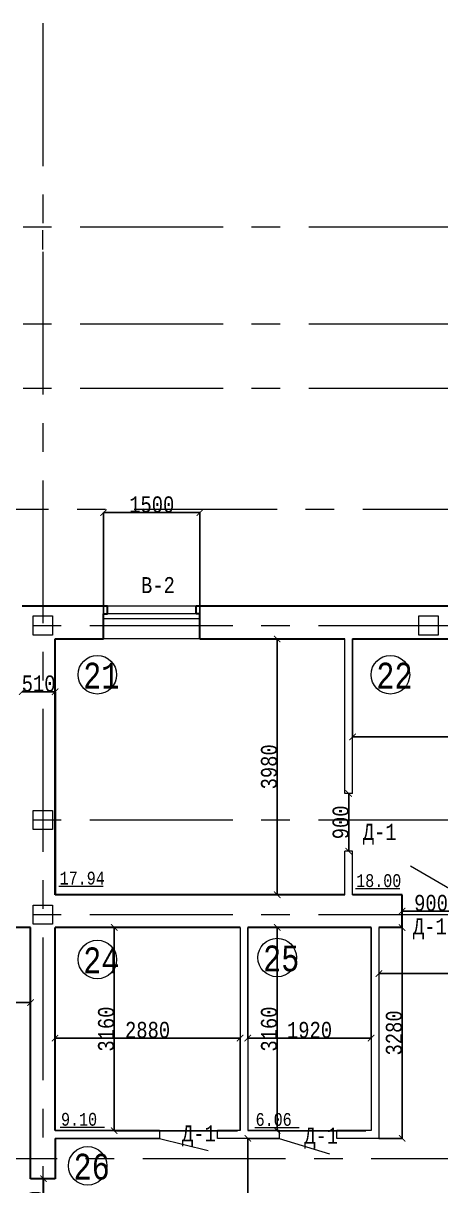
# Model space of a CAD drawing. Header units: millimetres. Extents: x -689206 to 4969298, y -1019800 to 703299.
# Drawn here: x 790584 to 797079, y -901454 to -883367 of the extents above; entities that cross this region are included whole.
import ezdxf

# ---------------------------------------------------------------- set-up
doc = ezdxf.new("R2010")
doc.units = ezdxf.units.MM
doc.linetypes.add('JIS_02_4.0', pattern=[5.5, 4, -1.5])
doc.linetypes.add('осеваяX2', pattern=[101.6, 63.5, -12.7, 12.7, -12.7])
for name, color, linetype, lineweight in [('несущие', 7, 'Continuous', 30), ('ПЕРЕГОРОДКИ', 252, 'Continuous', 9), ('РАЗМЕРЫ', 7, 'Continuous', 9), ('сваи', 7, 'JIS_02_4.0', 30), ('стены', 7, 'Continuous', 20)]:
    doc.layers.add(name, color=color, linetype=linetype, lineweight=lineweight)
doc.layers.add('четотам', color=7, linetype='Continuous')
doc.styles.add('Аннотативный', font='isocteur.ttf', dxfattribs={"width": 0.7, "height": 250})
doc.dimstyles.new('Аннотативный', dxfattribs={"dimscale": 0, "dimtxt": 250, "dimasz": 100, "dimexe": 1.25, "dimexo": 0.625, "dimtad": 1, "dimdec": 0, "dimtxsty": 'Аннотативный', "dimblk": 'ARCHTICK', "dimcen": 2.5, "dimadec": 0, "dimazin": 0, "dimtfac": 1, "dimtdec": 0, "dimtmove": 0, "dimatfit": 3, "dimfxl": 1, "dimarcsym": 0})

# ---------------------------------------------------------------- blocks, each defined once
blk = doc.blocks.new('_ArchTick')
at = {"color": 0, "linetype": 'ByBlock', "const_width": 0.15}
blk.add_lwpolyline([(-0.5, -0.5), (0.5, 0.5)], dxfattribs=at)
blk = doc.blocks.new('*D4502')
at = {"layer": 'Defpoints', "color": 0, "lineweight": 5, "transparency": 16777216}
for p in [(791078, -899157), (791078, -900597), (793958, -900597)]:
    blk.add_point(p, dxfattribs=at)
at = {"layer": 'стены', "color": 0, "lineweight": -2, "transparency": 16777216}
for p, q in [((791078, -900596), (791078, -899155)), ((793958, -899157), (791078, -899157)), ((793958, -900596), (793958, -899155))]:
    blk.add_line(p, q, dxfattribs=at)
at = {"layer": 'стены', "color": 0, "lineweight": -2, "transparency": 16777216, "xscale": 100, "yscale": 100, "zscale": 100, "rotation": 180}
blk.add_blockref('_ArchTick', (791078, -899157), dxfattribs=at)
at = {"layer": 'стены', "color": 0, "lineweight": -2, "transparency": 16777216, "xscale": 100, "yscale": 100, "zscale": 100}
blk.add_blockref('_ArchTick', (793958, -899157), dxfattribs=at)
at = {"layer": 'стены', "color": 0, "lineweight": 5, "transparency": 16777216, "insert": (792518, -899031), "char_height": 250, "attachment_point": 5, "style": 'Аннотативный'}
blk.add_mtext('2880', dxfattribs=at)
blk = doc.blocks.new('*D4510')
at = {"layer": 'Defpoints', "color": 0, "lineweight": 5, "transparency": 16777216}
for p in [(794078, -900717), (794078, -900717), (794095, -905444)]:
    blk.add_point(p, dxfattribs=at)
at = {"layer": 'стены', "color": 0, "lineweight": -2, "transparency": 16777216}
for p, q in [((794078, -905444), (794078, -900717)), ((794079, -900717), (794080, -900717)), ((794095, -905444), (794077, -905444))]:
    blk.add_line(p, q, dxfattribs=at)
at = {"layer": 'стены', "color": 0, "lineweight": -2, "transparency": 16777216, "xscale": 100, "yscale": 100, "zscale": 100}
for p, rotation in [((794078, -900717), 90), ((794078, -905444), 270)]:
    blk.add_blockref('_ArchTick', p, dxfattribs=dict(at, rotation=rotation))
at = {"layer": 'стены', "color": 0, "lineweight": 5, "transparency": 16777216, "insert": (793953, -903080), "char_height": 250, "attachment_point": 5, "rotation": 90, "style": 'Аннотативный'}
blk.add_mtext('4730', dxfattribs=at)
blk = doc.blocks.new('*D4512')
at = {"layer": 'Defpoints', "color": 0, "lineweight": 5, "transparency": 16777216}
for p in [(790888, -901344), (790898, -901344), (790888, -902244)]:
    blk.add_point(p, dxfattribs=at)
at = {"layer": 'стены', "color": 0, "lineweight": -2, "transparency": 16777216}
for p, q in [((790889, -901344), (790900, -901344)), ((790898, -902244), (790898, -901344)), ((790889, -902244), (790900, -902244))]:
    blk.add_line(p, q, dxfattribs=at)
at = {"layer": 'стены', "color": 0, "lineweight": -2, "transparency": 16777216, "xscale": 100, "yscale": 100, "zscale": 100}
for p, rotation in [((790898, -901344), 90), ((790898, -902244), 270)]:
    blk.add_blockref('_ArchTick', p, dxfattribs=dict(at, rotation=rotation))
at = {"layer": 'стены', "color": 0, "lineweight": 5, "transparency": 16777216, "insert": (790773, -901794), "char_height": 250, "attachment_point": 5, "rotation": 90, "style": 'Аннотативный'}
blk.add_mtext('900', dxfattribs=at)
blk = doc.blocks.new('*D4513')
at = {"layer": 'Defpoints', "color": 0, "lineweight": 5, "transparency": 16777216}
for p in [(790568, -893767), (790568, -893767), (791078, -893767)]:
    blk.add_point(p, dxfattribs=at)
at = {"layer": 'стены', "color": 0, "lineweight": -2, "transparency": 16777216}
for p, q in [((790568, -893766), (790568, -893766)), ((791078, -893767), (790568, -893767)), ((791078, -893766), (791078, -893766))]:
    blk.add_line(p, q, dxfattribs=at)
at = {"layer": 'стены', "color": 0, "lineweight": -2, "transparency": 16777216, "xscale": 100, "yscale": 100, "zscale": 100, "rotation": 180}
blk.add_blockref('_ArchTick', (790568, -893767), dxfattribs=at)
at = {"layer": 'стены', "color": 0, "lineweight": -2, "transparency": 16777216, "xscale": 100, "yscale": 100, "zscale": 100}
blk.add_blockref('_ArchTick', (791078, -893767), dxfattribs=at)
at = {"layer": 'стены', "color": 0, "lineweight": 25, "transparency": 16777216, "insert": (790823, -893641), "char_height": 250, "attachment_point": 5, "style": 'Аннотативный'}
blk.add_mtext('510', dxfattribs=at)
blk = doc.blocks.new('*D4555')
at = {"layer": 'Defpoints', "color": 0, "linetype": 'ByBlock', "lineweight": 5, "transparency": 16777216}
for p in [(794535, -892946), (795588, -892946), (795588, -896926)]:
    blk.add_point(p, dxfattribs=at)
at = {"layer": 'РАЗМЕРЫ', "color": 0, "linetype": 'ByBlock', "lineweight": -2, "transparency": 16777216}
for p, q in [((795588, -892946), (794534, -892946)), ((794535, -896926), (794535, -892946)), ((795588, -896926), (794534, -896926))]:
    blk.add_line(p, q, dxfattribs=at)
at = {"layer": 'РАЗМЕРЫ', "color": 0, "linetype": 'ByBlock', "lineweight": -2, "transparency": 16777216, "xscale": 100, "yscale": 100, "zscale": 100}
for p, rotation in [((794535, -892946), 90), ((794535, -896926), 270)]:
    blk.add_blockref('_ArchTick', p, dxfattribs=dict(at, rotation=rotation))
at = {"layer": 'РАЗМЕРЫ', "color": 0, "linetype": 'ByBlock', "lineweight": 9, "transparency": 16777216, "insert": (794409, -894936), "char_height": 250, "attachment_point": 5, "rotation": 90, "style": 'Аннотативный'}
blk.add_mtext('3980', dxfattribs=at)
blk = doc.blocks.new('*D4556')
at = {"layer": 'Defpoints', "color": 0, "linetype": 'ByBlock', "lineweight": 5, "transparency": 16777216}
for p in [(795708, -892946), (800231, -892946), (800231, -894471)]:
    blk.add_point(p, dxfattribs=at)
at = {"layer": 'РАЗМЕРЫ', "color": 0, "linetype": 'ByBlock', "lineweight": -2, "transparency": 16777216}
for p, q in [((795708, -892946), (795708, -894472)), ((800231, -892946), (800231, -894472)), ((795708, -894471), (800231, -894471))]:
    blk.add_line(p, q, dxfattribs=at)
at = {"layer": 'РАЗМЕРЫ', "color": 0, "linetype": 'ByBlock', "lineweight": -2, "transparency": 16777216, "xscale": 100, "yscale": 100, "zscale": 100, "rotation": 180}
blk.add_blockref('_ArchTick', (795708, -894471), dxfattribs=at)
at = {"layer": 'РАЗМЕРЫ', "color": 0, "linetype": 'ByBlock', "lineweight": -2, "transparency": 16777216, "xscale": 100, "yscale": 100, "zscale": 100}
blk.add_blockref('_ArchTick', (800231, -894471), dxfattribs=at)
at = {"layer": 'РАЗМЕРЫ', "color": 0, "linetype": 'ByBlock', "lineweight": 5, "transparency": 16777216, "insert": (797970, -894345), "char_height": 250, "attachment_point": 5, "style": 'Аннотативный'}
blk.add_mtext('4520', dxfattribs=at)
blk = doc.blocks.new('*D4531')
at = {"layer": 'Defpoints', "color": 0, "linetype": 'ByBlock', "lineweight": 5, "transparency": 16777216}
for p in [(796478, -897181), (796478, -897236), (797378, -897236)]:
    blk.add_point(p, dxfattribs=at)
at = {"layer": 'РАЗМЕРЫ', "color": 0, "linetype": 'ByBlock', "lineweight": -2, "transparency": 16777216}
for p, q in [((796478, -897235), (796478, -897180)), ((797378, -897181), (796478, -897181)), ((797378, -897235), (797378, -897180))]:
    blk.add_line(p, q, dxfattribs=at)
at = {"layer": 'РАЗМЕРЫ', "color": 0, "linetype": 'ByBlock', "lineweight": -2, "transparency": 16777216, "xscale": 100, "yscale": 100, "zscale": 100, "rotation": 180}
blk.add_blockref('_ArchTick', (796478, -897181), dxfattribs=at)
at = {"layer": 'РАЗМЕРЫ', "color": 0, "linetype": 'ByBlock', "lineweight": -2, "transparency": 16777216, "xscale": 100, "yscale": 100, "zscale": 100}
blk.add_blockref('_ArchTick', (797378, -897181), dxfattribs=at)
at = {"layer": 'РАЗМЕРЫ', "color": 0, "linetype": 'ByBlock', "lineweight": 5, "transparency": 16777216, "insert": (796928, -897055), "char_height": 250, "attachment_point": 5, "style": 'Аннотативный'}
blk.add_mtext('900', dxfattribs=at)
blk = doc.blocks.new('*D4535')
at = {"layer": 'Defpoints', "color": 0, "linetype": 'ByBlock', "lineweight": 5, "transparency": 16777216}
for p in [(796117, -898154), (796117, -898154), (801794, -898154)]:
    blk.add_point(p, dxfattribs=at)
at = {"layer": 'РАЗМЕРЫ', "color": 0, "linetype": 'ByBlock', "lineweight": -2, "transparency": 16777216}
for p, q in [((796117, -898154), (796117, -898153)), ((801794, -898154), (796117, -898154)), ((801794, -898155), (801794, -898156))]:
    blk.add_line(p, q, dxfattribs=at)
at = {"layer": 'РАЗМЕРЫ', "color": 0, "linetype": 'ByBlock', "lineweight": -2, "transparency": 16777216, "xscale": 100, "yscale": 100, "zscale": 100, "rotation": 180}
blk.add_blockref('_ArchTick', (796117, -898154), dxfattribs=at)
at = {"layer": 'РАЗМЕРЫ', "color": 0, "linetype": 'ByBlock', "lineweight": -2, "transparency": 16777216, "xscale": 100, "yscale": 100, "zscale": 100}
blk.add_blockref('_ArchTick', (801794, -898154), dxfattribs=at)
at = {"layer": 'РАЗМЕРЫ', "color": 0, "linetype": 'ByBlock', "lineweight": 5, "transparency": 16777216, "insert": (798956, -898029), "char_height": 250, "attachment_point": 5, "style": 'Аннотативный'}
blk.add_mtext('5680', dxfattribs=at)
blk = doc.blocks.new('*D4537')
at = {"layer": 'Defpoints', "color": 0, "linetype": 'ByBlock', "lineweight": 5, "transparency": 16777216}
for p in [(796117, -897436), (796478, -897436), (796117, -900717)]:
    blk.add_point(p, dxfattribs=at)
at = {"layer": 'РАЗМЕРЫ', "color": 0, "linetype": 'ByBlock', "lineweight": -2, "transparency": 16777216}
for p, q in [((796118, -897436), (796479, -897436)), ((796478, -900717), (796478, -897436)), ((796118, -900717), (796479, -900717))]:
    blk.add_line(p, q, dxfattribs=at)
at = {"layer": 'РАЗМЕРЫ', "color": 0, "linetype": 'ByBlock', "lineweight": -2, "transparency": 16777216, "xscale": 100, "yscale": 100, "zscale": 100}
for p, rotation in [((796478, -897436), 90), ((796478, -900717), 270)]:
    blk.add_blockref('_ArchTick', p, dxfattribs=dict(at, rotation=rotation))
at = {"layer": 'РАЗМЕРЫ', "color": 0, "linetype": 'ByBlock', "lineweight": 5, "transparency": 16777216, "insert": (796352, -899076), "char_height": 250, "attachment_point": 5, "rotation": 90, "style": 'Аннотативный'}
blk.add_mtext('3280', dxfattribs=at)
blk = doc.blocks.new('*D4538')
at = {"layer": 'Defpoints', "color": 0, "linetype": 'ByBlock', "lineweight": 5, "transparency": 16777216}
for p in [(794078, -897436), (795997, -897436), (795997, -899157)]:
    blk.add_point(p, dxfattribs=at)
at = {"layer": 'РАЗМЕРЫ', "color": 0, "linetype": 'ByBlock', "lineweight": -2, "transparency": 16777216}
for p, q in [((794078, -897436), (794078, -899158)), ((795997, -897436), (795997, -899158)), ((794078, -899157), (795997, -899157))]:
    blk.add_line(p, q, dxfattribs=at)
at = {"layer": 'РАЗМЕРЫ', "color": 0, "linetype": 'ByBlock', "lineweight": -2, "transparency": 16777216, "xscale": 100, "yscale": 100, "zscale": 100, "rotation": 180}
blk.add_blockref('_ArchTick', (794078, -899157), dxfattribs=at)
at = {"layer": 'РАЗМЕРЫ', "color": 0, "linetype": 'ByBlock', "lineweight": -2, "transparency": 16777216, "xscale": 100, "yscale": 100, "zscale": 100}
blk.add_blockref('_ArchTick', (795997, -899157), dxfattribs=at)
at = {"layer": 'РАЗМЕРЫ', "color": 0, "linetype": 'ByBlock', "lineweight": 5, "transparency": 16777216, "insert": (795038, -899031), "char_height": 250, "attachment_point": 5, "style": 'Аннотативный'}
blk.add_mtext('1920', dxfattribs=at)
blk = doc.blocks.new('*D4539')
at = {"layer": 'Defpoints', "color": 0, "linetype": 'ByBlock', "lineweight": 5, "transparency": 16777216}
for p in [(794535, -897436), (795997, -897436), (795916, -900597)]:
    blk.add_point(p, dxfattribs=at)
at = {"layer": 'РАЗМЕРЫ', "color": 0, "linetype": 'ByBlock', "lineweight": -2, "transparency": 16777216}
for p, q in [((795996, -897436), (794534, -897436)), ((794535, -900597), (794535, -897436)), ((795916, -900597), (794534, -900597))]:
    blk.add_line(p, q, dxfattribs=at)
at = {"layer": 'РАЗМЕРЫ', "color": 0, "linetype": 'ByBlock', "lineweight": -2, "transparency": 16777216, "xscale": 100, "yscale": 100, "zscale": 100}
for p, rotation in [((794535, -897436), 90), ((794535, -900597), 270)]:
    blk.add_blockref('_ArchTick', p, dxfattribs=dict(at, rotation=rotation))
at = {"layer": 'РАЗМЕРЫ', "color": 0, "linetype": 'ByBlock', "lineweight": 5, "transparency": 16777216, "insert": (794409, -899016), "char_height": 250, "attachment_point": 5, "rotation": 90, "style": 'Аннотативный'}
blk.add_mtext('3160', dxfattribs=at)
blk = doc.blocks.new('*D4540')
at = {"layer": 'Defpoints', "color": 0, "linetype": 'ByBlock', "lineweight": 5, "transparency": 16777216}
for p in [(791999, -897436), (793958, -897436), (793916, -900597)]:
    blk.add_point(p, dxfattribs=at)
at = {"layer": 'РАЗМЕРЫ', "color": 0, "linetype": 'ByBlock', "lineweight": -2, "transparency": 16777216}
for p, q in [((793958, -897436), (791998, -897436)), ((791999, -900597), (791999, -897436)), ((793916, -900597), (791998, -900597))]:
    blk.add_line(p, q, dxfattribs=at)
at = {"layer": 'РАЗМЕРЫ', "color": 0, "linetype": 'ByBlock', "lineweight": -2, "transparency": 16777216, "xscale": 100, "yscale": 100, "zscale": 100}
for p, rotation in [((791999, -897436), 90), ((791999, -900597), 270)]:
    blk.add_blockref('_ArchTick', p, dxfattribs=dict(at, rotation=rotation))
at = {"layer": 'РАЗМЕРЫ', "color": 0, "linetype": 'ByBlock', "lineweight": 5, "transparency": 16777216, "insert": (791874, -899016), "char_height": 250, "attachment_point": 5, "rotation": 90, "style": 'Аннотативный'}
blk.add_mtext('3160', dxfattribs=at)
blk = doc.blocks.new('*D4637')
at = {"layer": 'Defpoints', "color": 0, "lineweight": 5, "ltscale": 150, "transparency": 16777216}
for p in [(787098, -897436), (790698, -897436), (790698, -898603)]:
    blk.add_point(p, dxfattribs=at)
at = {"layer": 'РАЗМЕРЫ', "color": 0, "lineweight": -2, "ltscale": 150, "transparency": 16777216}
for p, q in [((787098, -897436), (787098, -898605)), ((790698, -897436), (790698, -898605)), ((787098, -898603), (790698, -898603))]:
    blk.add_line(p, q, dxfattribs=at)
at = {"layer": 'РАЗМЕРЫ', "color": 0, "lineweight": -2, "ltscale": 150, "transparency": 16777216, "xscale": 100, "yscale": 100, "zscale": 100, "rotation": 180}
blk.add_blockref('_ArchTick', (787098, -898603), dxfattribs=at)
at = {"layer": 'РАЗМЕРЫ', "color": 0, "lineweight": -2, "ltscale": 150, "transparency": 16777216, "xscale": 100, "yscale": 100, "zscale": 100}
blk.add_blockref('_ArchTick', (790698, -898603), dxfattribs=at)
at = {"layer": 'РАЗМЕРЫ', "color": 0, "lineweight": 5, "ltscale": 150, "transparency": 16777216, "insert": (788898, -898478), "char_height": 250, "attachment_point": 5, "style": 'Аннотативный'}
blk.add_mtext('3600', dxfattribs=at)
blk = doc.blocks.new('*D4638')
at = {"layer": 'Defpoints', "color": 0, "lineweight": 5, "transparency": 16777216}
for p in [(793333, -890981), (791833, -892558), (793333, -892558)]:
    blk.add_point(p, dxfattribs=at)
at = {"layer": 'стены', "color": 0, "lineweight": -2, "transparency": 16777216}
for p, q in [((791833, -892557), (791833, -890980)), ((791833, -890981), (793333, -890981)), ((793333, -892557), (793333, -890980))]:
    blk.add_line(p, q, dxfattribs=at)
at = {"layer": 'стены', "color": 0, "lineweight": -2, "transparency": 16777216, "xscale": 100, "yscale": 100, "zscale": 100, "rotation": 180}
blk.add_blockref('_ArchTick', (791833, -890981), dxfattribs=at)
at = {"layer": 'стены', "color": 0, "lineweight": -2, "transparency": 16777216, "xscale": 100, "yscale": 100, "zscale": 100}
blk.add_blockref('_ArchTick', (793333, -890981), dxfattribs=at)
at = {"layer": 'стены', "color": 0, "lineweight": 5, "transparency": 16777216, "insert": (792583, -890855), "char_height": 250, "attachment_point": 5, "style": 'Аннотативный'}
blk.add_mtext('1500', dxfattribs=at)
blk = doc.blocks.new('*D4640')
at = {"layer": 'Defpoints', "color": 0, "linetype": 'ByBlock', "lineweight": 5, "ltscale": 35, "transparency": 16777216}
for p in [(795648, -895350), (795648, -895350), (795648, -896250)]:
    blk.add_point(p, dxfattribs=at)
at = {"layer": 'сваи', "color": 0, "linetype": 'ByBlock', "lineweight": -2, "ltscale": 35, "transparency": 16777216}
for p, q in [((795648, -896250), (795648, -895350)), ((795649, -895350), (795650, -895350)), ((795649, -896250), (795650, -896250))]:
    blk.add_line(p, q, dxfattribs=at)
at = {"layer": 'сваи', "color": 0, "linetype": 'ByBlock', "lineweight": -2, "ltscale": 35, "transparency": 16777216, "xscale": 100, "yscale": 100, "zscale": 100}
for p, rotation in [((795648, -895350), 90), ((795648, -896250), 270)]:
    blk.add_blockref('_ArchTick', p, dxfattribs=dict(at, rotation=rotation))
at = {"layer": 'сваи', "color": 0, "linetype": 'ByBlock', "lineweight": 5, "ltscale": 35, "transparency": 16777216, "insert": (795523, -895800), "char_height": 250, "attachment_point": 5, "rotation": 90, "style": 'Аннотативный'}
blk.add_mtext('900', dxfattribs=at)

msp = doc.modelspace()

# ---------------------------------------------------------------- linework, layer by layer
at = {"layer": 'несущие', "color": 0}
for p, q in [((791893.4, -892437.8), (790568.4, -892435.8)), ((797396.4, -892435.8), (793273.4, -892437.8)), ((791078.4, -892945.8), (791833.4, -892945.8)), ((793333.4, -892945.8), (795588.3, -892945.8)), ((795708.3, -892945.8), (797336.4, -892945.8)), ((795588.3, -896925.8), (791078.4, -896925.8)), ((796477.8, -896925.8), (795708.3, -896925.8)), ((796477.8, -897435.8), (796477.8, -896925.8)), ((790698.4, -897435.8), (789782.5, -897435.8)), ((790698.4, -897716.6), (790698.4, -897435.8)), ((793958.4, -897435.8), (791078.4, -897435.8)), ((795997.1, -897435.8), (794078.4, -897435.8)), ((796477.8, -897435.8), (796117.1, -897435.8))]:
    msp.add_line(p, q, dxfattribs=at)
at = {"layer": 'ПЕРЕГОРОДКИ', "linetype": 'ByBlock', "lineweight": 15, "ltscale": 35}
for p, q in [((793273.4, -892437.8), (791893.4, -892438.5)), ((793333.4, -892945.8), (791833.4, -892945.8))]:
    msp.add_line(p, q, dxfattribs=at)
at = {"layer": 'РАЗМЕРЫ', "linetype": 'осеваяX2', "lineweight": 5, "ltscale": 35}
for p, q in [((741686.4, -886534.3), (808889.1, -886535.5)), ((808756.4, -890933.8), (741686.4, -890933.8)), ((808889.1, -901033.8), (741836.4, -901033.8))]:
    msp.add_line(p, q, dxfattribs=at)
at = {"layer": 'РАЗМЕРЫ'}
for p, q in [((791138.9, -896791.6), (791828.2, -896791.6)), ((795751.9, -896830.7), (796441.1, -896830.7)), ((791160.1, -900543.8), (791849.4, -900543.8)), ((794187.2, -900546.5), (794876.5, -900546.5))]:
    msp.add_line(p, q, dxfattribs=at)
at = {"layer": 'сваи', "linetype": 'ByBlock', "lineweight": 13, "ltscale": 35}
for p, q in [((795708.3, -895350.4), (795588.3, -895350.4)), ((795708.3, -896250.4), (795588.3, -896250.4))]:
    msp.add_line(p, q, dxfattribs=at)
at = {"layer": 'стены', "linetype": 'осеваяX2', "lineweight": 5, "ltscale": 35}
for p, q in [((790889.1, -883366.8), (790889.1, -933208.1)), ((741686.4, -888043.8), (808889.1, -888043.8)), ((741686.4, -889043.8), (808889.1, -889043.8)), ((741836.4, -892735.8), (808889.1, -892735.8)), ((741836.4, -895763.2), (808889.1, -895763.2)), ((741836.4, -897235.8), (808889.1, -897235.8))]:
    msp.add_line(p, q, dxfattribs=at)
at = {"layer": 'стены', "lineweight": 5}
msp.add_line((790889.1, -886885.8), (790889.1, -886585.8), dxfattribs=at)
at = {"layer": 'стены', "lineweight": 30}
for p, q in [((791833.4, -892945.8), (791833.4, -892557.8)), ((791833.4, -892557.8), (791893.4, -892557.8)), ((791893.4, -892557.8), (791893.4, -892437.8)), ((793273.4, -892557.8), (793273.4, -892437.8)), ((793333.4, -892557.8), (793273.4, -892557.8)), ((793333.4, -892945.8), (793333.4, -892557.8)), ((791078.4, -896925.8), (791078.4, -892945.8)), ((791078.4, -893766.8), (791078.4, -896925.8)), ((791078.4, -900596.6), (791078.4, -897435.8)), ((790698.5, -901343.8), (790698.4, -897716.6)), ((791078.4, -900716.6), (791078.4, -901343.8)), ((791078.5, -901343.8), (790698.5, -901343.8))]:
    msp.add_line(p, q, dxfattribs=at)
at = {"layer": 'стены', "lineweight": 13}
for p, q in [((793273.4, -892557.8), (791833.4, -892557.8)), ((791833.4, -892627.8), (793333.4, -892627.8)), ((795588.3, -895350.4), (795588.3, -892945.8)), ((795708.3, -895350.4), (795708.3, -892945.8)), ((795588.3, -896925.8), (795588.3, -896250.4)), ((795708.3, -896925.8), (795708.3, -896250.4)), ((793958.4, -897435.8), (793958.4, -900596.6)), ((794078.4, -897435.8), (794078.4, -900596.6)), ((795997.1, -897435.8), (795997.1, -900596.6)), ((796117.1, -897435.8), (796117.1, -900716.6)), ((792705.3, -900596.6), (792705.3, -900716.6)), ((793958.4, -900596.6), (793605.3, -900596.6)), ((793605.3, -900716.6), (793605.3, -900596.6)), ((794078.4, -900716.6), (793605.3, -900716.6)), ((794564, -900596.6), (794564, -900716.6)), ((795997.1, -900596.6), (795464, -900596.6)), ((795464, -900716.6), (795464, -900596.6)), ((796117.1, -900716.6), (795464, -900716.6))]:
    msp.add_line(p, q, dxfattribs=at)
at = {"layer": 'стены', "color": 152, "lineweight": 25, "true_color": 0x2776bb}
msp.add_line((791833.4, -892945.8), (791833.4, -892690.8), dxfattribs=at)
at = {"layer": 'стены', "lineweight": 9}
for p, q in [((797377.8, -896925.8), (796610.9, -896483.1)), ((792705.3, -900716.6), (793461.8, -900903.7)), ((794564, -900716.6), (795346.4, -900956.2))]:
    msp.add_line(p, q, dxfattribs=at)
at = {"layer": 'стены', "lineweight": 25}
for p, q in [((792705.3, -900596.6), (791078.4, -900596.6)), ((792705.3, -900716.6), (791078.4, -900716.6)), ((794564, -900596.6), (794078.4, -900596.6)), ((794564, -900716.6), (794078.4, -900716.6))]:
    msp.add_line(p, q, dxfattribs=at)
at = {"layer": 'стены', "lineweight": 20}
for points in [[(790739.1, -892585.8), (791039.1, -892585.8), (791039.1, -892885.8), (790739.1, -892885.8)], [(796739.1, -892585.8), (797039.1, -892585.8), (797039.1, -892885.8), (796739.1, -892885.8)], [(790739.1, -895613.2), (791039.1, -895613.2), (791039.1, -895913.2), (790739.1, -895913.2)], [(790739.1, -897085.8), (791039.1, -897085.8), (791039.1, -897385.8), (790739.1, -897385.8)]]:
    msp.add_lwpolyline(points, close=True, dxfattribs=at)
at = {"layer": 'четотам', "lineweight": 13}
for centre in [(791736.4, -893503.5), (796296.4, -893503.5), (791736.4, -897933.5), (794534.8, -897903.5), (791586.4, -901143.5)]:
    msp.add_circle(centre, 300, dxfattribs=at)

# ---------------------------------------------------------------- texts
at = {"layer": 'РАЗМЕРЫ', "lineweight": 20, "ltscale": 150, "char_height": 250, "width": 922.913, "attachment_point": 1, "style": 'Аннотативный'}
for s, insert in [('В-2', (792416.4, -891983.5)), ('Д-1', (795866.4, -895822.9)), ('Д-1', (796646.4, -897292.9)), ('Д-1', (793053.1, -900515.1)), ('Д-1', (794955.2, -900548.9))]:
    msp.add_mtext(s, dxfattribs=dict(at, insert=insert))
at = {"layer": 'РАЗМЕРЫ', "lineweight": 13, "ltscale": 150, "char_height": 401.1, "width": 1460, "attachment_point": 1, "style": 'Аннотативный'}
for s, insert in [('21', (791516.7, -893316.3)), ('22', (796076.7, -893316.3)), ('24', (791516.7, -897746.3)), ('25', (794315.1, -897716.3)), ('26', (791366.7, -900956.3))]:
    msp.add_mtext(s, dxfattribs=dict(at, insert=insert))
at = {"layer": 'РАЗМЕРЫ', "char_height": 200, "width": 656.117, "attachment_point": 1, "style": 'Аннотативный'}
for s, insert in [('17.94', (791150.6, -896567.5)), ('18.00', (795763.6, -896606.7)), ('9.10', (791171.8, -900319.8)), ('6.06', (794198.9, -900322.5))]:
    msp.add_mtext(s, dxfattribs=dict(at, insert=insert))

# ---------------------------------------------------------------- dimensions: what is measured, and where the dimension line sits
at = {"layer": 'РАЗМЕРЫ', "linetype": 'ByBlock', "lineweight": 9}
dim = msp.add_linear_dim(base=(794534.8, -892945.8), p1=(795588.3, -896925.8), p2=(795588.3, -892945.8), angle=90, dimstyle='Аннотативный', dxfattribs=at)
dim.commit()
dim.dimension.update_dxf_attribs({"geometry": '*D4555', "text_midpoint": (794409.2, -894935.8)})
at = {"layer": 'РАЗМЕРЫ', "linetype": 'ByBlock', "lineweight": 5}
for base, p1, p2, text, picture, middle in [((800231.3, -894471), (795708.3, -892945.8), (800231.3, -892945.8), '4520', '*D4556', (797969.8, -894345.3)), ((795997.1, -899156.6), (794078.4, -897435.8), (795997.1, -897435.8), '1920', '*D4538', (795037.7, -899031)), ((796117.1, -898154.4), (801794.1, -898154.4), (796117.1, -898154.4), '5680', '*D4535', (798955.6, -898028.8))]:
    dim = msp.add_linear_dim(base=base, p1=p1, p2=p2, text=text, dimstyle='Аннотативный', dxfattribs=at)
    dim.commit()
    dim.dimension.update_dxf_attribs({"geometry": picture, "text_midpoint": middle})
dim = msp.add_linear_dim(base=(796477.8, -897180.8), p1=(797377.8, -897235.8), p2=(796477.8, -897235.8), dimstyle='Аннотативный', dxfattribs=at)
dim.commit()
dim.dimension.update_dxf_attribs({"geometry": '*D4531', "text_midpoint": (796927.8, -897055.2)})
at = {"layer": 'РАЗМЕРЫ', "lineweight": 5, "ltscale": 150}
dim = msp.add_linear_dim(base=(790698.4, -898603.5), p1=(787098, -897435.8), p2=(790698.4, -897435.8), dimstyle='Аннотативный', dxfattribs=at)
dim.commit()
dim.dimension.update_dxf_attribs({"geometry": '*D4637', "text_midpoint": (788898.2, -898477.9)})
at = {"layer": 'РАЗМЕРЫ', "linetype": 'ByBlock', "lineweight": 5}
for base, p1, p2, text, picture, middle in [((791999.3, -897435.8), (793916.4, -900596.6), (793958.4, -897435.8), '3160', '*D4540', (791873.7, -899016.2)), ((794534.8, -897435.8), (795916.4, -900596.6), (795997.1, -897435.8), '3160', '*D4539', (794409.2, -899016.2)), ((796477.8, -897435.8), (796117.1, -900716.6), (796117.1, -897435.8), '3280', '*D4537', (796352.1, -899076.2))]:
    dim = msp.add_linear_dim(base=base, p1=p1, p2=p2, angle=90, text=text, dimstyle='Аннотативный', dxfattribs=at)
    dim.commit()
    dim.dimension.update_dxf_attribs({"geometry": picture, "text_midpoint": middle})
at = {"layer": 'сваи', "linetype": 'ByBlock', "lineweight": 5, "ltscale": 35}
dim = msp.add_linear_dim(base=(795648.3, -895350.4), p1=(795648.3, -896250.4), p2=(795648.3, -895350.4), angle=90, dimstyle='Аннотативный', dxfattribs=at)
dim.commit()
dim.dimension.update_dxf_attribs({"geometry": '*D4640', "text_midpoint": (795522.7, -895800.4)})
at = {"layer": 'стены', "lineweight": 5}
for base, p1, p2, picture, middle in [((793333.4, -890981.1), (791833.4, -892557.8), (793333.4, -892557.8), '*D4638', (792583.4, -890855.4)), ((791078.4, -899156.6), (793958.4, -900596.6), (791078.4, -900596.6), '*D4502', (792518.4, -899031))]:
    dim = msp.add_linear_dim(base=base, p1=p1, p2=p2, dimstyle='Аннотативный', dxfattribs=at)
    dim.commit()
    dim.dimension.update_dxf_attribs({"geometry": picture, "text_midpoint": middle})
at = {"layer": 'стены', "lineweight": 25}
dim = msp.add_linear_dim(base=(790568.4, -893766.8), p1=(791078.4, -893766.8), p2=(790568.4, -893766.8), dimstyle='Аннотативный', dxfattribs=at)
dim.commit()
dim.dimension.update_dxf_attribs({"geometry": '*D4513', "text_midpoint": (790823.4, -893641.2)})
at = {"layer": 'стены', "lineweight": 5}
dim = msp.add_linear_dim(base=(794078.4, -900716.6), p1=(794095.3, -905443.8), p2=(794078.4, -900716.6), angle=90, text='4730', dimstyle='Аннотативный', dxfattribs=at)
dim.commit()
dim.dimension.update_dxf_attribs({"geometry": '*D4510', "text_midpoint": (793952.8, -903080.2)})
dim = msp.add_linear_dim(base=(790898.3, -901343.8), p1=(790888.5, -902243.8), p2=(790888.4, -901343.8), angle=90, dimstyle='Аннотативный', dxfattribs=at)
dim.commit()
dim.dimension.update_dxf_attribs({"geometry": '*D4512', "text_midpoint": (790772.7, -901793.8)})

doc.saveas('drawing.dxf')
